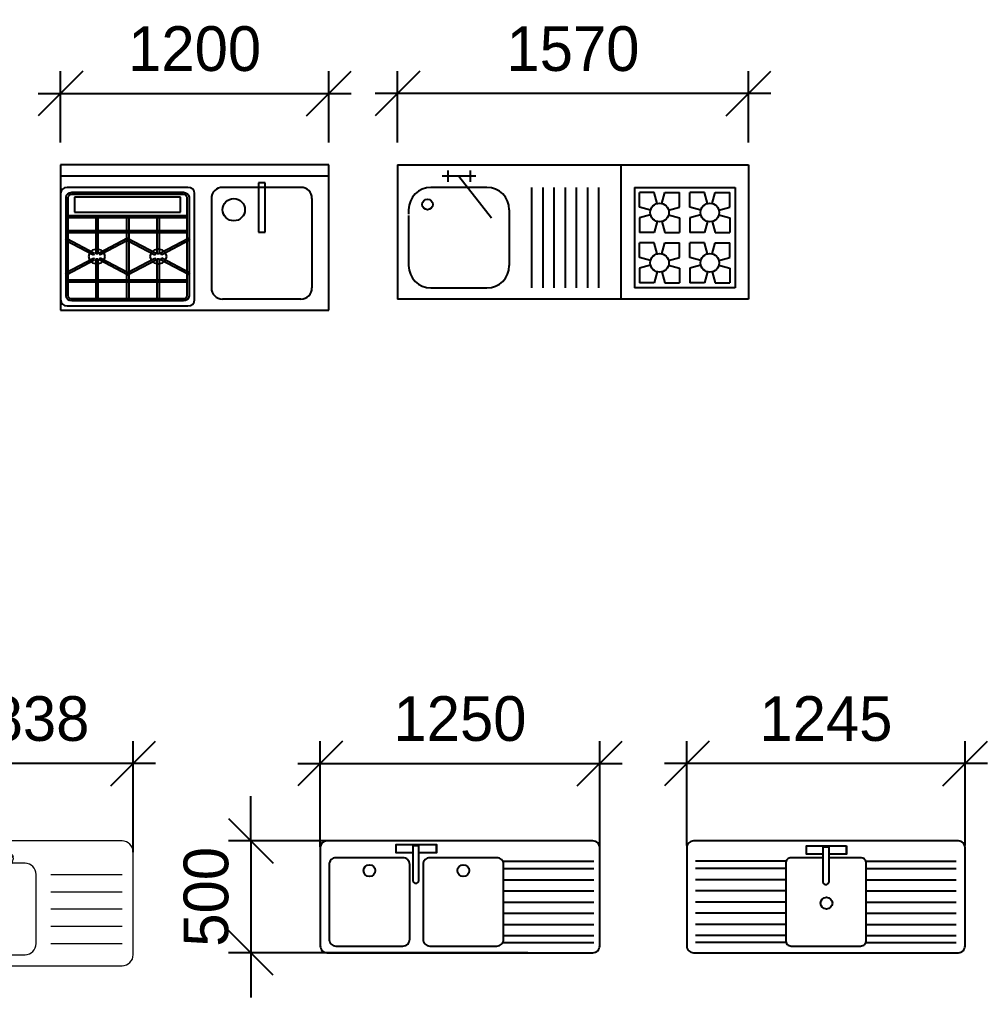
# Model space of a CAD drawing. Header units: millimetres. Extents: x 3103 to 179340, y -10977 to 70536.
# Drawn here: x 20042 to 24372, y 39797 to 44170 of the extents above; entities that cross this region are included whole.
import ezdxf

# ---------------------------------------------------------------- set-up
doc = ezdxf.new("R2010")
doc.units = ezdxf.units.MM
doc.header["$LTSCALE"] = 0.5
doc.layers.add('kuhnja', color=190, linetype='Continuous')
doc.layers.add('MEBEL', color=1, linetype='Continuous')
doc.styles.add('WROMLATS', font='wromlats.shx', dxfattribs={"bigfont": 'bigfont.shx'})
doc.dimstyles.new('juka', dxfattribs={"dimscale": 100, "dimtxt": 2, "dimasz": 2, "dimexe": 1, "dimexo": 1, "dimgap": 1, "dimtad": 1, "dimtoh": 1, "dimdec": 0, "dimzin": 0, "dimdsep": 46, "dimtxsty": 'WROMLATS', "dimblk": 'OBLIQUE', "dimcen": -3, "dimdle": 1, "dimclrd": 256, "dimclre": 256, "dimclrt": 256, "dimadec": 0, "dimazin": 0, "dimtfac": 1, "dimtdec": 0, "dimtix": 1, "dimtmove": 2, "dimatfit": 3, "dimldrblk": 'ORIGIN2', "dimfxl": 1, "dimtvp": 2.5, "dimtolj": 1, "dimtzin": 0, "dimarcsym": 0})

# ---------------------------------------------------------------- blocks, each defined once
blk = doc.blocks.new('аа')
at = {"color": 0, "linetype": 'Continuous', "lineweight": 0}
for p, q in [((-0.2118, -7.4412), (-0.95, -7.4412)), ((-1, -7.4912), (-1, -7.95)), ((-0.8477, -7.5145), (-0.8479, -7.5191)), ((-0.8479, -7.5191), (-0.8473, -7.5247)), ((-0.8468, -7.5113), (-0.8477, -7.5145)), ((-0.8439, -7.5056), (-0.8468, -7.5113)), ((-0.8452, -7.5099), (-0.8468, -7.5113)), ((-0.8431, -7.5103), (-0.8452, -7.5099)), ((-0.8419, -7.5038), (-0.8439, -7.5056)), ((-0.8407, -7.5126), (-0.8431, -7.5103)), ((-0.8026, -7.5036), (-0.8419, -7.5038)), ((-0.8393, -7.5044), (-0.8419, -7.5038)), ((-0.8382, -7.5165), (-0.8407, -7.5126)), ((-0.8363, -7.5072), (-0.8393, -7.5044)), ((-0.8359, -7.5217), (-0.8382, -7.5165)), ((-0.8332, -7.5121), (-0.8363, -7.5072)), ((-0.834, -7.5276), (-0.8359, -7.5217)), ((-0.8303, -7.5186), (-0.8332, -7.5121)), ((-0.828, -7.5259), (-0.8303, -7.5186)), ((-0.801, -7.5039), (-0.8026, -7.5036)), ((-0.7992, -7.5057), (-0.801, -7.5039)), ((-0.7996, -7.5025), (-0.8, -7.5049)), ((-0.7956, -7.4947), (-0.7996, -7.5025)), ((-0.7973, -7.5086), (-0.7992, -7.5057)), ((-0.7916, -7.5038), (-0.7991, -7.5058)), ((-0.7956, -7.5125), (-0.7973, -7.5086)), ((-0.7894, -7.4885), (-0.7956, -7.4947)), ((-0.7942, -7.5169), (-0.7956, -7.5125)), ((-0.7932, -7.5214), (-0.7942, -7.5169)), ((-0.7928, -7.5256), (-0.7932, -7.5214)), ((-0.7816, -7.4846), (-0.7894, -7.4885)), ((-0.7851, -7.5024), (-0.7879, -7.5112)), ((-0.7879, -7.5112), (-0.7851, -7.52)), ((-0.7776, -7.4969), (-0.7851, -7.5024)), ((-0.7851, -7.52), (-0.7815, -7.5227)), ((-0.781, -7.5053), (-0.7829, -7.5112)), ((-0.7829, -7.5112), (-0.7815, -7.5158)), ((-0.773, -7.4832), (-0.7816, -7.4846)), ((-0.7798, -7.5062), (-0.7815, -7.5112)), ((-0.7815, -7.5112), (-0.7815, -7.7113)), ((-0.776, -7.5017), (-0.781, -7.5053)), ((-0.7756, -7.5031), (-0.7798, -7.5062)), ((-0.7683, -7.4969), (-0.7776, -7.4969)), ((-0.7699, -7.5017), (-0.776, -7.5017)), ((-0.7703, -7.5031), (-0.7756, -7.5031)), ((-0.7643, -7.4846), (-0.773, -7.4832)), ((-0.7661, -7.5062), (-0.7703, -7.5031)), ((-0.7649, -7.5053), (-0.7699, -7.5017)), ((-0.7608, -7.5024), (-0.7683, -7.4969)), ((-0.7644, -7.5112), (-0.7661, -7.5062)), ((-0.763, -7.5112), (-0.7649, -7.5053)), ((-0.7644, -7.5112), (-0.7644, -7.7113)), ((-0.7644, -7.5158), (-0.763, -7.5112)), ((-0.7644, -7.5227), (-0.7608, -7.52)), ((-0.7565, -7.4885), (-0.7643, -7.4846)), ((-0.758, -7.5112), (-0.7608, -7.5024)), ((-0.7608, -7.52), (-0.758, -7.5112)), ((-0.7503, -7.4947), (-0.7565, -7.4885)), ((-0.7543, -7.5038), (-0.7468, -7.5058)), ((-0.7527, -7.5214), (-0.7531, -7.5256)), ((-0.7517, -7.5169), (-0.7527, -7.5214)), ((-0.7503, -7.5125), (-0.7517, -7.5169)), ((-0.7463, -7.5025), (-0.7503, -7.4947)), ((-0.7486, -7.5086), (-0.7503, -7.5125)), ((-0.7467, -7.5057), (-0.7486, -7.5086)), ((-0.7449, -7.5039), (-0.7467, -7.5057)), ((-0.7459, -7.5049), (-0.7463, -7.5025)), ((-0.7433, -7.5036), (-0.7449, -7.5039)), ((-0.7433, -7.5036), (-0.704, -7.5038)), ((-0.7156, -7.5186), (-0.7179, -7.5259)), ((-0.7127, -7.5121), (-0.7156, -7.5186)), ((-0.7096, -7.5072), (-0.7127, -7.5121)), ((-0.71, -7.5217), (-0.7119, -7.5276)), ((-0.7077, -7.5165), (-0.71, -7.5217)), ((-0.7066, -7.5044), (-0.7096, -7.5072)), ((-0.7052, -7.5126), (-0.7077, -7.5165)), ((-0.704, -7.5038), (-0.7066, -7.5044)), ((-0.7028, -7.5103), (-0.7052, -7.5126)), ((-0.702, -7.5056), (-0.704, -7.5038)), ((-0.7007, -7.5099), (-0.7028, -7.5103)), ((-0.702, -7.5056), (-0.6991, -7.5113)), ((-0.6991, -7.5113), (-0.7007, -7.5099)), ((-0.6982, -7.5145), (-0.6991, -7.5113)), ((-0.6986, -7.5247), (-0.698, -7.5191)), ((-0.698, -7.5191), (-0.6982, -7.5145)), ((-0.1618, -7.95), (-0.1618, -7.4912)), ((-0.6459, -7.5412), (-0.9, -7.5412)), ((-0.8473, -7.5247), (-0.846, -7.5308)), ((-0.846, -7.5308), (-0.8441, -7.5367)), ((-0.8441, -7.5367), (-0.8418, -7.5418)), ((-0.8418, -7.5418), (-0.8393, -7.5457)), ((-0.8393, -7.5457), (-0.8369, -7.548)), ((-0.8316, -7.5515), (-0.8369, -7.548)), ((-0.8369, -7.548), (-0.8348, -7.5485)), ((-0.8348, -7.5485), (-0.8332, -7.547)), ((-0.8327, -7.5336), (-0.834, -7.5276)), ((-0.8332, -7.547), (-0.8323, -7.5439)), ((-0.8321, -7.5392), (-0.8327, -7.5336)), ((-0.8323, -7.5439), (-0.8321, -7.5392)), ((-0.8316, -7.5515), (-0.8289, -7.5521)), ((-0.7948, -7.5326), (-0.8289, -7.5521)), ((-0.8289, -7.5521), (-0.827, -7.5503)), ((-0.8263, -7.5335), (-0.828, -7.5259)), ((-0.827, -7.5503), (-0.8258, -7.5463)), ((-0.8256, -7.5405), (-0.8263, -7.5335)), ((-0.8258, -7.5463), (-0.8256, -7.5405)), ((-0.7948, -7.5326), (-0.7936, -7.5315)), ((-0.7936, -7.5315), (-0.7929, -7.5291)), ((-0.7932, -7.5301), (-0.7894, -7.5339)), ((-0.7929, -7.5291), (-0.7928, -7.5256)), ((-0.7854, -7.527), (-0.7929, -7.529)), ((-0.7894, -7.5339), (-0.7816, -7.5378)), ((-0.7816, -7.5378), (-0.7815, -7.5379)), ((-0.7644, -7.5379), (-0.7643, -7.5378)), ((-0.7643, -7.5378), (-0.7565, -7.5339)), ((-0.7605, -7.527), (-0.753, -7.529)), ((-0.7565, -7.5339), (-0.7527, -7.5301)), ((-0.7531, -7.5256), (-0.753, -7.5291)), ((-0.753, -7.5291), (-0.7523, -7.5315)), ((-0.7523, -7.5315), (-0.7511, -7.5326)), ((-0.7511, -7.5326), (-0.717, -7.5521)), ((-0.7196, -7.5335), (-0.7203, -7.5405)), ((-0.7203, -7.5405), (-0.7201, -7.5463)), ((-0.7201, -7.5463), (-0.7189, -7.5503)), ((-0.7179, -7.5259), (-0.7196, -7.5335)), ((-0.7189, -7.5503), (-0.717, -7.5521)), ((-0.717, -7.5521), (-0.7143, -7.5515)), ((-0.7143, -7.5515), (-0.709, -7.548)), ((-0.7132, -7.5336), (-0.7138, -7.5392)), ((-0.7138, -7.5392), (-0.7136, -7.5439)), ((-0.7136, -7.5439), (-0.7127, -7.547)), ((-0.7119, -7.5276), (-0.7132, -7.5336)), ((-0.7127, -7.547), (-0.7111, -7.5485)), ((-0.7111, -7.5485), (-0.709, -7.548)), ((-0.709, -7.548), (-0.7066, -7.5457)), ((-0.7066, -7.5457), (-0.7041, -7.5418)), ((-0.7041, -7.5418), (-0.7018, -7.5367)), ((-0.7018, -7.5367), (-0.6999, -7.5308)), ((-0.6999, -7.5308), (-0.6986, -7.5247)), ((-0.95, -7.5912), (-0.95, -7.9)), ((-0.5959, -7.9), (-0.5959, -7.5912)), ((-0.5309, -7.5912), (-0.2118, -7.5912)), ((-0.5309, -7.6684), (-0.2118, -7.6684)), ((-0.7834, -7.7113), (-0.7815, -7.7056)), ((-0.7814, -7.717), (-0.7834, -7.7113)), ((-0.7798, -7.7159), (-0.7815, -7.7113)), ((-0.7814, -7.717), (-0.7798, -7.7214)), ((-0.7762, -7.7206), (-0.7814, -7.717)), ((-0.7756, -7.7188), (-0.7798, -7.7159)), ((-0.7756, -7.7243), (-0.7798, -7.7214)), ((-0.7697, -7.7206), (-0.7762, -7.7206)), ((-0.7703, -7.7188), (-0.7756, -7.7188)), ((-0.7703, -7.7243), (-0.7756, -7.7243)), ((-0.7661, -7.7159), (-0.7703, -7.7188)), ((-0.7661, -7.7214), (-0.7703, -7.7243)), ((-0.7645, -7.717), (-0.7697, -7.7206)), ((-0.7644, -7.7113), (-0.7661, -7.7159)), ((-0.7645, -7.717), (-0.7661, -7.7214)), ((-0.7625, -7.7113), (-0.7645, -7.717)), ((-0.7644, -7.7056), (-0.7625, -7.7113)), ((-0.5309, -7.7456), (-0.2118, -7.7456)), ((-0.5309, -7.8228), (-0.2118, -7.8228)), ((-0.5309, -7.9), (-0.2118, -7.9)), ((-0.9, -7.95), (-0.6459, -7.95)), ((-0.9, -7.95), (-0.9, -7.95)), ((-0.95, -8), (-0.2118, -8)), ((-0.95, -8), (-0.95, -8))]:
    blk.add_line(p, q, dxfattribs=at)
for centre, start, end in [((-0.95, -7.4912), 90, 180), ((-0.2118, -7.4912), 0, 90), ((-0.9, -7.5912), 90, 180), ((-0.6459, -7.5912), 0, 90), ((-0.9, -7.9), 180, 270), ((-0.6459, -7.9), 270, 0), ((-0.95, -7.95), 180, 270), ((-0.2118, -7.95), 270, 0)]:
    blk.add_arc(centre, 0.05, start, end, dxfattribs=at)
blk = doc.blocks.new('Sink&Stove_1200')
at = {"layer": 'kuhnja', "linetype": 'Continuous'}
for p, q in [((1200, 650), (0, 650)), ((0, 650), (0, 0)), ((602.3, 613.6), (600, 603.5)), ((608.8, 622.2), (602.3, 613.6)), ((618.5, 628), (608.8, 622.2)), ((630, 630), (618.5, 628)), ((1170, 630), (630, 630)), ((1181.5, 628), (1170, 630)), ((1191.2, 622.2), (1181.5, 628)), ((1197.7, 613.6), (1191.2, 622.2)), ((1200, 603.5), (1197.7, 613.6)), ((1200, 0), (1200, 650)), ((125, 600), (475, 600)), ((600, 603.5), (600, 126.5)), ((625, 585.8), (626.9, 594.3)), ((625, 144.2), (625, 585.8)), ((626.9, 594.3), (632.3, 601.4)), ((632.3, 601.4), (640.4, 606.2)), ((635, 585), (636.3, 590.8)), ((635, 145), (635, 585)), ((636.3, 590.8), (639.5, 595.1)), ((639.5, 595.1), (644.3, 597.9)), ((640.4, 606.2), (650, 607.9)), ((644.3, 597.9), (651, 599.1)), ((650, 607.9), (1150, 607.9)), ((651, 599.1), (1149, 599.1)), ((757.5, 607.9), (757.5, 420.2)), ((767.5, 607.9), (767.5, 420.2)), ((895, 236.9), (895, 599.1)), ((905, 236.9), (905, 599.1)), ((1032.5, 420.2), (1032.5, 607.9)), ((1042.5, 420.2), (1042.5, 607.9)), ((1149, 599.1), (1155.7, 597.9)), ((1150, 607.9), (1159.6, 606.2)), ((1155.7, 597.9), (1160.5, 595.1)), ((1159.6, 606.2), (1167.7, 601.4)), ((1160.5, 595.1), (1163.7, 590.8)), ((1163.7, 590.8), (1165, 585)), ((1165, 585), (1165, 145)), ((1167.7, 601.4), (1173.1, 594.3)), ((1173.1, 594.3), (1175, 585.8)), ((1175, 585.8), (1175, 144.2)), ((1200, 126.5), (1200, 603.5)), ((75, 150), (75, 550)), ((525, 150), (525, 550)), ((622.4, 482.7), (627.6, 490.2)), ((622.4, 482.7), (747.4, 416.4)), ((627.6, 490.2), (752.6, 424)), ((635, 524), (1165, 524)), ((635, 515.2), (1165, 515.2)), ((900, 491.6), (772.4, 424)), ((900, 481.3), (777.6, 416.4)), ((900, 491.6), (1027.6, 424)), ((900, 481.3), (1022.4, 416.4)), ((1172.4, 490.2), (1047.4, 424)), ((1177.6, 482.7), (1052.6, 416.4)), ((1172.4, 490.2), (1177.6, 482.7)), ((743.8, 437.9), (730, 425.7)), ((762.5, 442.3), (743.8, 437.9)), ((781.2, 437.9), (762.5, 442.3)), ((795, 425.7), (781.2, 437.9)), ((1018.8, 437.9), (1005, 425.7)), ((1037.5, 442.3), (1018.8, 437.9)), ((1056.2, 437.9), (1037.5, 442.3)), ((1070, 425.7), (1056.2, 437.9)), ((622.4, 335.7), (747.4, 401.9)), ((627.6, 328.1), (752.6, 394.3)), ((730, 425.7), (725, 409.2)), ((725, 409.2), (730, 392.6)), ((747.4, 416.4), (752.6, 424)), ((752.6, 394.3), (747.4, 401.9)), ((767.5, 420.2), (757.5, 420.2)), ((757.5, 398.1), (757.5, 232.5)), ((757.5, 398.1), (767.5, 398.1)), ((767.5, 398.1), (767.5, 232.5)), ((772.4, 424), (777.6, 416.4)), ((777.6, 401.9), (772.4, 394.3)), ((900, 326.7), (772.4, 394.3)), ((900, 337), (777.6, 401.9)), ((800, 409.2), (795, 425.7)), ((795, 392.6), (800, 409.2)), ((900, 337), (1022.4, 401.9)), ((900, 326.7), (1027.6, 394.3)), ((1005, 425.7), (1000, 409.2)), ((1000, 409.2), (1005, 392.6)), ((1022.4, 416.4), (1027.6, 424)), ((1027.6, 394.3), (1022.4, 401.9)), ((1042.5, 420.2), (1032.5, 420.2)), ((1032.5, 232.5), (1032.5, 398.1)), ((1032.5, 398.1), (1042.5, 398.1)), ((1042.5, 232.5), (1042.5, 398.1)), ((1047.4, 424), (1052.6, 416.4)), ((1052.6, 401.9), (1047.4, 394.3)), ((1172.4, 328.1), (1047.4, 394.3)), ((1177.6, 335.7), (1052.6, 401.9)), ((1075, 409.2), (1070, 425.7)), ((1070, 392.6), (1075, 409.2)), ((730, 392.6), (743.8, 380.5)), ((743.8, 380.5), (762.5, 376)), ((762.5, 376), (781.2, 380.5)), ((781.2, 380.5), (795, 392.6)), ((1005, 392.6), (1018.8, 380.5)), ((1018.8, 380.5), (1037.5, 376)), ((1037.5, 376), (1056.2, 380.5)), ((1056.2, 380.5), (1070, 392.6)), ((627.6, 328.1), (622.4, 335.7)), ((1177.6, 335.7), (1172.4, 328.1)), ((315, 300), (285, 300)), ((285, 300), (285, 80)), ((315, 80), (315, 300)), ((635, 303.2), (1165, 303.2)), ((635, 294.3), (1165, 294.3)), ((635, 236.9), (1165, 236.9)), ((635, 228.1), (1165, 228.1)), ((757.5, 232.5), (767.5, 232.5)), ((1032.5, 232.5), (1042.5, 232.5)), ((1137.5, 210.4), (662.5, 210.4)), ((662.5, 210.4), (662.5, 144.2)), ((1137.5, 144.2), (1137.5, 210.4)), ((626.9, 135.7), (625, 144.2)), ((632.3, 128.6), (626.9, 135.7)), ((636.3, 139.2), (635, 145)), ((639.5, 134.9), (636.3, 139.2)), ((644.3, 132.1), (639.5, 134.9)), ((651, 130.9), (644.3, 132.1)), ((662.5, 144.2), (1137.5, 144.2)), ((1155.7, 132.1), (1149, 130.9)), ((1160.5, 134.9), (1155.7, 132.1)), ((1163.7, 139.2), (1160.5, 134.9)), ((1165, 145), (1163.7, 139.2)), ((1173.1, 135.7), (1167.7, 128.6)), ((1175, 144.2), (1173.1, 135.7)), ((125, 100), (475, 100)), ((600, 126.5), (602.3, 116.4)), ((602.3, 116.4), (608.8, 107.8)), ((608.8, 107.8), (618.5, 102)), ((618.5, 102), (630, 100)), ((630, 100), (1170, 100)), ((640.4, 123.8), (632.3, 128.6)), ((650, 122.1), (640.4, 123.8)), ((1150, 122.1), (650, 122.1)), ((1149, 130.9), (651, 130.9)), ((1159.6, 123.8), (1150, 122.1)), ((1167.7, 128.6), (1159.6, 123.8)), ((1170, 100), (1181.5, 102)), ((1181.5, 102), (1191.2, 107.8)), ((1191.2, 107.8), (1197.7, 116.4)), ((1197.7, 116.4), (1200, 126.5)), ((0, 50), (1200, 50)), ((285, 80), (315, 80)), ((0, 0), (1200, 0))]:
    blk.add_line(p, q, dxfattribs=at)
blk.add_circle((425, 200), 50, dxfattribs=at)
for centre, start, end in [((125, 550), 90, 180), ((475, 550), 0, 90), ((125, 150), 180, 270), ((475, 150), 270, 0)]:
    blk.add_arc(centre, 50, start, end, dxfattribs=at)
blk = doc.blocks.new('K10-50')
at = {"layer": 'kuhnja'}
for p, q in [((0, 0), (1000, 0)), ((0, 0), (0, -600)), ((1000, 0), (1000, -600)), ((1000, 0), (1570.1, 0)), ((1570.1, 0), (1570.1, -600)), ((225, -25), (225, -75)), ((325, -25), (325, -75)), ((350, -50), (200, -50)), ((275, -50), (421.5, -236.4)), ((400, -100), (150, -100)), ((600, -100), (600, -550)), ((650, -100), (650, -550)), ((700, -100), (700, -550)), ((750, -100), (750, -550)), ((800, -100), (800, -550)), ((850, -100), (850, -550)), ((900, -100), (900, -550)), ((1060.1, -100), (1060.1, -550)), ((1060.1, -100), (1510.1, -100)), ((1083.1, -189), (1083.1, -123)), ((1149, -123), (1083.1, -123)), ((1162, -172.2), (1149, -123)), ((1183.2, -172.2), (1196.1, -123)), ((1196.1, -123), (1262, -123)), ((1262, -189), (1262, -123)), ((1308.1, -189), (1308.1, -123)), ((1374, -123), (1308.1, -123)), ((1387, -172.2), (1374, -123)), ((1408.2, -172.2), (1421.1, -123)), ((1421.1, -123), (1487, -123)), ((1487, -189), (1487, -123)), ((1510.1, -100), (1510.1, -550)), ((50, -200), (50, -220.2)), ((500, -200), (500, -450)), ((1132.3, -201.9), (1083.1, -189)), ((1212.8, -201.9), (1262, -189)), ((1357.3, -201.9), (1308.1, -189)), ((1437.8, -201.9), (1487, -189)), ((50, -225.2), (50, -450)), ((1132.3, -223.1), (1083.1, -236)), ((1083.1, -236), (1083.1, -302)), ((1162, -252.8), (1149, -302)), ((1183.2, -252.8), (1196.1, -302)), ((1212.8, -223.1), (1262, -236)), ((1262, -236), (1262, -302)), ((1357.3, -223.1), (1308.1, -236)), ((1308.1, -236), (1308.1, -302)), ((1387, -252.8), (1374, -302)), ((1408.2, -252.8), (1421.1, -302)), ((1437.8, -223.1), (1487, -236)), ((1487, -236), (1487, -302)), ((1149, -302), (1083.1, -302)), ((1196.1, -302), (1262, -302)), ((1374, -302), (1308.1, -302)), ((1421.1, -302), (1487, -302)), ((1083.1, -414), (1083.1, -348)), ((1149, -348), (1083.1, -348)), ((1162, -397.2), (1149, -348)), ((1183.2, -397.2), (1196.1, -348)), ((1196.1, -348), (1262, -348)), ((1262, -414), (1262, -348)), ((1374, -348), (1308.1, -348)), ((1308.1, -414), (1308.1, -348)), ((1387, -397.2), (1374, -348)), ((1408.2, -397.2), (1421.1, -348)), ((1421.1, -348), (1487, -348)), ((1487, -414), (1487, -348)), ((1132.3, -426.9), (1083.1, -414)), ((1212.8, -426.9), (1262, -414)), ((1357.3, -426.9), (1308.1, -414)), ((1437.8, -426.9), (1487, -414)), ((1132.3, -448.1), (1083.1, -461)), ((1083.1, -461), (1083.1, -527)), ((1162, -477.8), (1149, -527)), ((1183.2, -477.8), (1196.1, -527)), ((1212.8, -448.1), (1262, -461)), ((1262, -461), (1262, -527)), ((1357.3, -448.1), (1308.1, -461)), ((1308.1, -461), (1308.1, -527)), ((1387, -477.8), (1374, -527)), ((1408.2, -477.8), (1421.1, -527)), ((1437.8, -448.1), (1487, -461)), ((1487, -461), (1487, -527)), ((150, -550), (400, -550)), ((1510.1, -550), (1060.1, -550)), ((1149, -527), (1083.1, -527)), ((1196.1, -527), (1262, -527)), ((1374, -527), (1308.1, -527)), ((1421.1, -527), (1487, -527)), ((1570.1, -600), (0, -600))]:
    blk.add_line(p, q, dxfattribs=at)
for centre, radius in [((134.5, -176.5), 23.6), ((1172.6, -212.5), 41.6), ((1397.6, -212.5), 41.6), ((1172.6, -437.5), 41.6), ((1397.6, -437.5), 41.6)]:
    blk.add_circle(centre, radius, dxfattribs=at)
for centre, start, end in [((150, -200), 90, 180), ((400, -200), 0, 90), ((150, -450), 180, 270), ((400, -450), 270, 0)]:
    blk.add_arc(centre, 100, start, end, dxfattribs=at)
blk = doc.blocks.new('_Oblique')
at = {"color": 0, "lineweight": -2}
blk.add_line((-0.5, -0.5), (0.5, 0.5), dxfattribs=at)
blk = doc.blocks.new('*D748')
at = {"layer": 'Defpoints', "color": 0, "transparency": 16777216}
for p in [(21425.2, 43839), (20225.2, 43519.8), (21425.2, 43519.8)]:
    blk.add_point(p, dxfattribs=at)
at = {"layer": 'MEBEL', "lineweight": -2, "transparency": 16777216}
for p, q in [((20225.2, 43619.8), (20225.2, 43939)), ((21425.2, 43619.8), (21425.2, 43939)), ((20125.2, 43839), (21525.2, 43839))]:
    blk.add_line(p, q, dxfattribs=at)
at = {"layer": 'MEBEL', "lineweight": -2, "transparency": 16777216, "xscale": 200, "yscale": 200, "zscale": 200, "rotation": 180}
blk.add_blockref('_Oblique', (20225.2, 43839), dxfattribs=at)
at = {"layer": 'MEBEL', "lineweight": -2, "transparency": 16777216, "xscale": 200, "yscale": 200, "zscale": 200}
blk.add_blockref('_Oblique', (21425.2, 43839), dxfattribs=at)
at = {"layer": 'MEBEL', "transparency": 16777216, "insert": (20825.2, 44039), "char_height": 200, "attachment_point": 5, "style": 'WROMLATS'}
blk.add_mtext('\\A1;1200', dxfattribs=at)
blk = doc.blocks.new('_Origin2')
at = {"color": 0, "linetype": 'ByBlock', "lineweight": -2}
blk.add_line((-0.5, 0), (-1, 0), dxfattribs=at)
for radius in [0.5, 0.25]:
    blk.add_circle((0, 0), radius, dxfattribs=at)
blk = doc.blocks.new('*D749')
at = {"layer": 'Defpoints', "color": 0, "transparency": 16777216}
for p in [(21732.4, 43839), (21732.4, 43519.8), (23302.5, 43519.8)]:
    blk.add_point(p, dxfattribs=at)
at = {"layer": 'MEBEL', "lineweight": -2, "transparency": 16777216}
for p, q in [((21732.4, 43619.8), (21732.4, 43939)), ((23302.5, 43619.8), (23302.5, 43939)), ((23402.5, 43839), (21632.4, 43839))]:
    blk.add_line(p, q, dxfattribs=at)
at = {"layer": 'MEBEL', "lineweight": -2, "transparency": 16777216, "xscale": 200, "yscale": 200, "zscale": 200, "rotation": 180}
blk.add_blockref('_Oblique', (21732.4, 43839), dxfattribs=at)
at = {"layer": 'MEBEL', "lineweight": -2, "transparency": 16777216, "xscale": 200, "yscale": 200, "zscale": 200}
blk.add_blockref('_Oblique', (23302.5, 43839), dxfattribs=at)
at = {"layer": 'MEBEL', "transparency": 16777216, "insert": (22517.4, 44039), "char_height": 200, "attachment_point": 5, "style": 'WROMLATS'}
blk.add_mtext('\\A1;1570', dxfattribs=at)
blk = doc.blocks.new('ra2')
at = {"layer": 'kuhnja'}
for p, q in [((92.5, -59.5), (13.9, -59.5)), ((-180, -91.1), (-583.2, -91.1)), ((-180, -123.6), (-583.2, -123.6)), ((180, -91.1), (583.2, -91.1)), ((180, -123.6), (583.2, -123.6)), ((-180, -173.6), (-583.2, -173.6)), ((180, -173.6), (583.2, -173.6)), ((-180, -223.6), (-583.2, -223.6)), ((180, -223.6), (583.2, -223.6)), ((-180, -273.6), (-583.2, -273.6)), ((180, -273.6), (583.2, -273.6)), ((-180, -323.6), (-583.2, -323.6)), ((180, -323.6), (583.2, -323.6)), ((-180, -373.6), (-583.2, -373.6)), ((180, -373.6), (583.2, -373.6)), ((-180, -423.6), (-583.2, -423.6)), ((180, -423.6), (583.2, -423.6)), ((-180, -454.7), (-583.2, -454.7)), ((180, -454.7), (583.2, -454.7))]:
    blk.add_line(p, q, dxfattribs=at)
for points in [[(-592.5, 0, 0.414214), (-622.5, -30), (-622.5, -470, 0.414214), (-592.5, -500), (592.5, -500, 0.414214), (622.5, -470), (622.5, -30, 0.414214), (592.5, 0)], [(-14.1, -183.5, 0.833333), (13.9, -183.5), (13.9, -28.5), (-14.1, -28.5)]]:
    blk.add_lwpolyline(points, format="xyb", close=True, dxfattribs=at)
blk.add_lwpolyline([(-14.1, -59.5), (-87.5, -59.5), (-87.5, -22), (92.5, -22)], dxfattribs=at)
blk.add_lwpolyline([(92.5, -22), (92.5, -59.5)], close=True, dxfattribs=at)
blk.add_lwpolyline([(-14.1, -75), (-155, -75, 0.414214), (-180, -100), (-180, -445, 0.414214), (-155, -470), (155, -470, 0.414214), (180, -445), (180, -100, 0.414214), (155, -75), (13.9, -75)], format="xyb", dxfattribs=at)
blk.add_circle((2.5, -278.4), 26.3, dxfattribs=at)
blk = doc.blocks.new('ra4')
at = {"layer": 'kuhnja'}
for p, q in [((-105, -53.5), (-105, -16)), ((195, -91.1), (598.2, -91.1)), ((195, -123.6), (598.2, -123.6)), ((195, -173.6), (598.2, -173.6)), ((195, -223.6), (598.2, -223.6)), ((195, -273.6), (598.2, -273.6)), ((195, -323.6), (598.2, -323.6)), ((195, -373.6), (598.2, -373.6)), ((195, -423.6), (598.2, -423.6)), ((195, -454.7), (598.2, -454.7))]:
    blk.add_line(p, q, dxfattribs=at)
for points in [[(-595, 0, 0.414214), (-625, -30), (-625, -470, 0.414214), (-595, -500), (595, -500, 0.414214), (625, -470), (625, -30, 0.414214), (595, 0)], [(-585, -105), (-585, -440, 0.414214), (-555, -470), (-255, -470, 0.414214), (-225, -440), (-225, -105, 0.414214), (-255, -75), (-555, -75, 0.414214)], [(-135, -75, 0.414214), (-165, -105), (-165, -440, 0.414214), (-135, -470), (165, -470, 0.414214), (195, -440), (195, -105, 0.414214), (165, -75)]]:
    blk.add_lwpolyline(points, format="xyb", close=True, dxfattribs=at)
for points in [[(-211.5, -53.5), (-285, -53.5), (-285, -16), (-105, -16), (-105, -53.5), (-183.6, -53.5)], [(-183.6, -177.5), (-183.6, -22.5), (-211.5, -22.5), (-211.5, -177.5)]]:
    blk.add_lwpolyline(points, dxfattribs=at)
for centre in [(-405, -132.8), (15, -132.8)]:
    blk.add_circle(centre, 26.3, dxfattribs=at)
blk.add_arc((-197.6, -175), 14.2, 190.3889, 349.6111, dxfattribs=at)
blk = doc.blocks.new('*D761')
at = {"layer": 'Defpoints', "color": 0, "transparency": 16777216}
for p in [(19712.3, 40842.6), (19712.3, 40346.7), (20550.5, 40346.7)]:
    blk.add_point(p, dxfattribs=at)
at = {"layer": 'MEBEL', "lineweight": -2, "transparency": 16777216}
for p, q in [((19712.3, 40446.7), (19712.3, 40942.6)), ((20550.5, 40446.7), (20550.5, 40942.6)), ((20650.5, 40842.6), (19612.3, 40842.6))]:
    blk.add_line(p, q, dxfattribs=at)
at = {"layer": 'MEBEL', "lineweight": -2, "transparency": 16777216, "xscale": 200, "yscale": 200, "zscale": 200, "rotation": 180}
blk.add_blockref('_Oblique', (19712.3, 40842.6), dxfattribs=at)
at = {"layer": 'MEBEL', "lineweight": -2, "transparency": 16777216, "xscale": 200, "yscale": 200, "zscale": 200}
blk.add_blockref('_Oblique', (20550.5, 40842.6), dxfattribs=at)
at = {"layer": 'MEBEL', "transparency": 16777216, "insert": (20131.4, 41042.6), "char_height": 200, "attachment_point": 5, "style": 'WROMLATS'}
blk.add_mtext('\\A1;838', dxfattribs=at)
blk = doc.blocks.new('*D763')
at = {"layer": 'Defpoints', "color": 0, "transparency": 16777216}
for p in [(22637.1, 40842.6), (21387.1, 40370.4), (22637.1, 40370.4)]:
    blk.add_point(p, dxfattribs=at)
at = {"layer": 'MEBEL', "lineweight": -2, "transparency": 16777216}
for p, q in [((21387.1, 40470.4), (21387.1, 40942.6)), ((22637.1, 40470.4), (22637.1, 40942.6)), ((21287.1, 40842.6), (22737.1, 40842.6))]:
    blk.add_line(p, q, dxfattribs=at)
at = {"layer": 'MEBEL', "lineweight": -2, "transparency": 16777216, "xscale": 200, "yscale": 200, "zscale": 200, "rotation": 180}
blk.add_blockref('_Oblique', (21387.1, 40842.6), dxfattribs=at)
at = {"layer": 'MEBEL', "lineweight": -2, "transparency": 16777216, "xscale": 200, "yscale": 200, "zscale": 200}
blk.add_blockref('_Oblique', (22637.1, 40842.6), dxfattribs=at)
at = {"layer": 'MEBEL', "transparency": 16777216, "insert": (22012.1, 41042.6), "char_height": 200, "attachment_point": 5, "style": 'WROMLATS'}
blk.add_mtext('\\A1;1250', dxfattribs=at)
blk = doc.blocks.new('*D764')
at = {"layer": 'Defpoints', "color": 0, "transparency": 16777216}
for p in [(23026.6, 40842.6), (23026.6, 40376.6), (24271.6, 40376.6)]:
    blk.add_point(p, dxfattribs=at)
at = {"layer": 'MEBEL', "lineweight": -2, "transparency": 16777216}
for p, q in [((23026.6, 40476.6), (23026.6, 40942.6)), ((24271.6, 40476.6), (24271.6, 40942.6)), ((24371.6, 40842.6), (22926.6, 40842.6))]:
    blk.add_line(p, q, dxfattribs=at)
at = {"layer": 'MEBEL', "lineweight": -2, "transparency": 16777216, "xscale": 200, "yscale": 200, "zscale": 200, "rotation": 180}
blk.add_blockref('_Oblique', (23026.6, 40842.6), dxfattribs=at)
at = {"layer": 'MEBEL', "lineweight": -2, "transparency": 16777216, "xscale": 200, "yscale": 200, "zscale": 200}
blk.add_blockref('_Oblique', (24271.6, 40842.6), dxfattribs=at)
at = {"layer": 'MEBEL', "transparency": 16777216, "insert": (23649.1, 41042.6), "char_height": 200, "attachment_point": 5, "style": 'WROMLATS'}
blk.add_mtext('\\A1;1245', dxfattribs=at)
blk = doc.blocks.new('*D768')
at = {"layer": 'Defpoints', "color": 0, "transparency": 16777216}
for p in [(22416.1, 40496.6), (21077.1, 39996.6), (22416.1, 39996.6)]:
    blk.add_point(p, dxfattribs=at)
at = {"layer": 'MEBEL', "lineweight": -2, "transparency": 16777216}
for p, q in [((21077.1, 40496.6), (21077.1, 40696.6)), ((22316.1, 40496.6), (20977.1, 40496.6)), ((21077.1, 40496.6), (21077.1, 39996.6)), ((22316.1, 39996.6), (20977.1, 39996.6)), ((21077.1, 39996.6), (21077.1, 39796.6))]:
    blk.add_line(p, q, dxfattribs=at)
at = {"layer": 'MEBEL', "lineweight": -2, "transparency": 16777216, "xscale": 200, "yscale": 200, "zscale": 200}
for p, rotation in [((21077.1, 40496.6), 270), ((21077.1, 39996.6), 90)]:
    blk.add_blockref('_Oblique', p, dxfattribs=dict(at, rotation=rotation))
at = {"layer": 'MEBEL', "transparency": 16777216, "insert": (20877.1, 40246.6), "char_height": 200, "attachment_point": 5, "rotation": 90, "style": 'WROMLATS'}
blk.add_mtext('\\A1;500', dxfattribs=at)

msp = doc.modelspace()

# ---------------------------------------------------------------- block references
at = {"layer": 'MEBEL', "rotation": 180}
msp.add_blockref('Sink&Stove_1200', (21425.2, 43519.8), dxfattribs=at)
at = {"layer": 'MEBEL'}
for name, p in [('K10-50', (21732.4, 43519.8)), ('ra4', (22012.1, 40496.6)), ('ra2', (23649.1, 40496.6))]:
    msp.add_blockref(name, p, dxfattribs=at)
at = {"layer": 'MEBEL', "xscale": 1000, "yscale": 1000, "zscale": 1000}
msp.add_blockref('аа', (20712.3, 47937.8), dxfattribs=at)

# ---------------------------------------------------------------- dimensions: what is measured, and where the dimension line sits
at = {"layer": 'MEBEL'}
for base, p1, p2, picture, middle in [((21425.2, 43839), (20225.2, 43519.8), (21425.2, 43519.8), '*D748', (20825.2, 44039)), ((21732.4, 43839), (23302.5, 43519.8), (21732.4, 43519.8), '*D749', (22517.4, 44039)), ((19712.3, 40842.6), (20550.5, 40346.7), (19712.3, 40346.7), '*D761', (20131.4, 41042.6)), ((22637.1, 40842.6), (21387.1, 40370.4), (22637.1, 40370.4), '*D763', (22012.1, 41042.6)), ((23026.6, 40842.6), (24271.6, 40376.6), (23026.6, 40376.6), '*D764', (23649.1, 41042.6))]:
    dim = msp.add_linear_dim(base=base, p1=p1, p2=p2, dimstyle='juka', dxfattribs=at)
    dim.commit()
    dim.dimension.update_dxf_attribs({"geometry": picture, "text_midpoint": middle})
dim = msp.add_linear_dim(base=(21077.1, 39996.6), p1=(22416.1, 40496.6), p2=(22416.1, 39996.6), angle=90, dimstyle='juka', dxfattribs=at)
dim.commit()
dim.dimension.update_dxf_attribs({"geometry": '*D768', "text_midpoint": (20877.1, 40246.6)})

doc.saveas('drawing.dxf')
